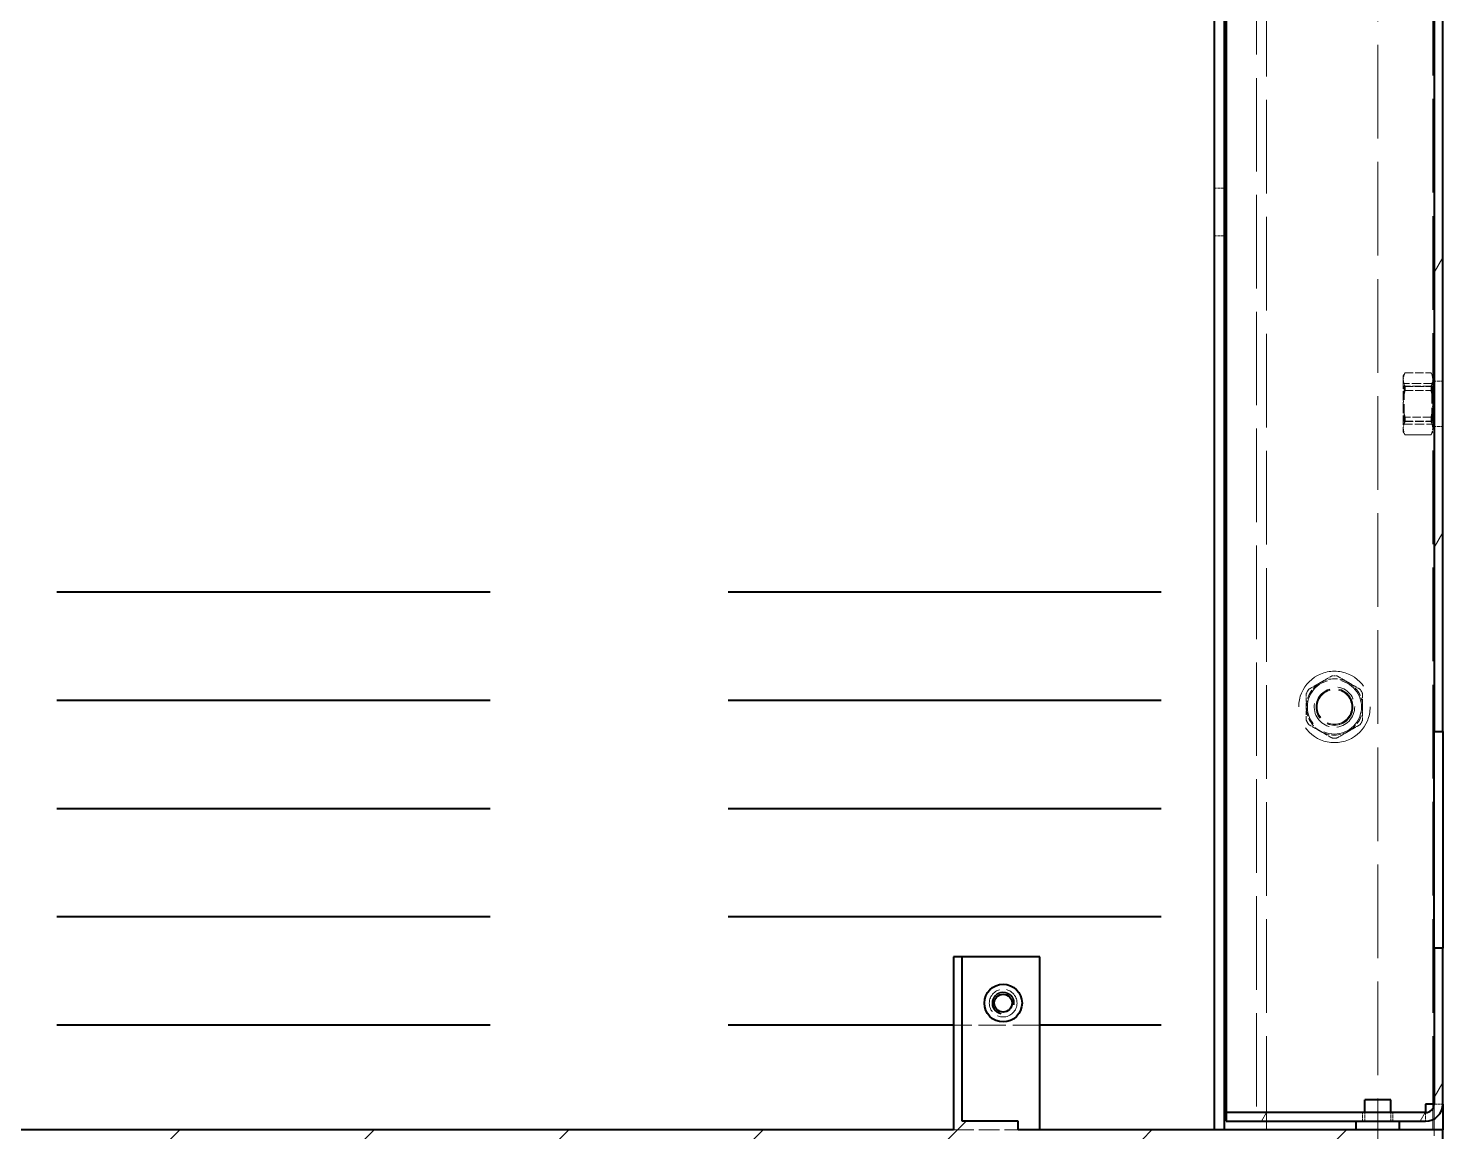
# Model space of a CAD drawing. Header units: millimetres. Extents: x 0 to 51860, y 0 to 5940.
# Drawn here: x 5801.5 to 6128.2, y 1839.9 to 2094.7 of the extents above; entities that cross this region are included whole.
import ezdxf

# ---------------------------------------------------------------- set-up
doc = ezdxf.new("R2010")
doc.units = ezdxf.units.MM
doc.header["$LTSCALE"] = 10
doc.linetypes.add('DASHED', pattern=[0.2067, 0.1654, -0.0413])
for name, color, linetype, lineweight in [('가려진 것(ISO)', 2, 'DASHED', 18), ('가시적인 것(ISO)', 3, 'Continuous', 40), ('가시적인 좁은 것(ISO)', 3, 'Continuous', 35), ('해치(ISO)', 7, 'Continuous', 18)]:
    doc.layers.add(name, color=color, linetype=linetype, lineweight=lineweight)

msp = doc.modelspace()

# ---------------------------------------------------------------- hatches: boundary and pattern name
at = {"layer": '해치(ISO)'}
h = msp.add_hatch(dxfattribs=at)
h.set_pattern_fill('ANSI31', color=256, scale=254, style=0)
h.set_pattern_definition([(45, (0, 0), (-22.45064, 22.45064), [])])
h.paths.add_polyline_path([(6128.1612, 3358.0063), (6043.1612, 3358.0063), (6043.1612, 3355.7063), (6128.1612, 3355.7063)])
h.paths.add_polyline_path([(5363.1612, 3358.0063), (5328.1612, 3358.0063), (5278.1612, 3358.0063), (5278.1612, 3355.7063), (5363.1612, 3355.7063)])
h.paths.add_polyline_path([(5278.1612, 1808.0063), (5378.1612, 1808.0063), (5378.1612, 1838.0063), (5419.9067, 1838.0063), (5419.9067, 1840.3063), (5278.1612, 1840.3063)])
h.paths.add_polyline_path([(5280.4612, 1838.0063), (5375.8612, 1838.0063), (5375.8612, 1810.3063), (5280.4612, 1810.3063)], flags=0)
h.paths.add_polyline_path([(6028.1612, 1808.0063), (6128.1612, 1808.0063), (6128.1612, 1840.3063), (6030.1612, 1840.3063), (6030.1612, 1842.3063), (6017.1612, 1842.3063), (6017.1612, 1880.3063), (6015.1612, 1880.3063), (6015.1612, 1840.3063), (5723.7612, 1840.3063), (5723.7612, 1880.3063), (5721.7612, 1880.3063), (5721.7612, 1842.3063), (5708.7612, 1842.3063), (5708.7612, 1840.3063), (5486.4157, 1840.3063), (5486.4157, 1838.0063), (6028.1612, 1838.0063)])
h.paths.add_polyline_path([(6030.4612, 1810.3063), (6030.4612, 1838.0063), (6125.8612, 1838.0063), (6125.8612, 1810.3063)], flags=0)
h = msp.add_hatch(dxfattribs=at)
h.set_pattern_fill('ANSI31', color=256, scale=254, angle=14.999978, style=0)
h.set_pattern_definition([(60, (0, 0), (-27.4963, 15.87501), [])])
edge = h.paths.add_edge_path()
edge.add_line((6078.1612, 3351.7063), (6124.1612, 3351.7063))
edge.add_ellipse((6124.1612, 3349.7063), major_axis=(0, 2), ratio=1, start_angle=270, end_angle=360, ccw=False)
edge.add_line((6126.1612, 3349.7063), (6126.1612, 3308.7063))
edge.add_line((6126.1612, 3308.7063), (6128.1612, 3308.7063))
edge.add_line((6128.1612, 3308.7063), (6128.1612, 3349.7063))
edge.add_ellipse((6124.1612, 3349.7063), major_axis=(4, 0), ratio=1, start_angle=0, end_angle=90)
edge.add_line((6124.1612, 3353.7063), (6078.1612, 3353.7063))
edge.add_line((6078.1612, 3353.7063), (6078.1612, 3351.7063))
h.paths.add_polyline_path([(6126.1612, 2249.0063), (6106.1612, 2249.0063), (6106.1612, 2147.0063), (6126.1612, 2147.0063), (6126.1612, 1932.3063), (6128.1612, 1932.3063), (6128.1612, 3278.7063), (6126.1612, 3278.7063), (6126.1612, 3049.0063), (6106.1612, 3049.0063), (6106.1612, 2947.0063), (6126.1612, 2947.0063)])
h.paths.add_polyline_path([(6126.1612, 2949.0063), (6108.1612, 2949.0063), (6108.1612, 3047.0063), (6126.1612, 3047.0063)], flags=0)
h.paths.add_polyline_path([(6126.1612, 2247.0063), (6126.1612, 2149.0063), (6108.1612, 2149.0063), (6108.1612, 2247.0063)], flags=0)
edge = h.paths.add_edge_path()
edge.add_line((6078.1612, 1842.3063), (6124.1612, 1842.3063))
edge.add_ellipse((6124.1612, 1846.3063), major_axis=(0, -4), ratio=1, start_angle=0, end_angle=90)
edge.add_line((6128.1612, 1846.3063), (6128.1612, 1882.3063))
edge.add_line((6128.1612, 1882.3063), (6126.1612, 1882.3063))
edge.add_line((6126.1612, 1882.3063), (6126.1612, 1846.3063))
edge.add_ellipse((6124.1612, 1846.3063), major_axis=(2, 0), ratio=1, start_angle=270, end_angle=360, ccw=False)
edge.add_line((6124.1612, 1844.3063), (6078.1612, 1844.3063))
edge.add_line((6078.1612, 1844.3063), (6078.1612, 1842.3063))

# ---------------------------------------------------------------- linework, layer by layer
at = {"layer": '가려진 것(ISO)', "ltscale": 13.091783}
msp.add_line((6125.8612, 1840.3063), (6125.8612, 3355.7063), dxfattribs=at)
at = {"layer": '가려진 것(ISO)', "ltscale": 13.08117}
msp.add_line((6113.1612, 1825.9205), (6113.1612, 3340.0921), dxfattribs=at)
at = {"layer": '가려진 것(ISO)', "ltscale": 13.080002}
msp.add_line((6087.4612, 1840.3063), (6087.4612, 3327.3063), dxfattribs=at)
at = {"layer": '가려진 것(ISO)', "ltscale": 13.059771}
msp.add_line((6085.1612, 3325.0063), (6085.1612, 1840.3063), dxfattribs=at)
at = {"layer": '가려진 것(ISO)', "ltscale": 0.43798}
for p, q in [((6077.7612, 2057.8063), (6075.4612, 2057.8063)), ((6077.7612, 2046.8063), (6075.4612, 2046.8063)), ((6125.8612, 2013.2563), (6128.1612, 2013.2563)), ((6125.8612, 2002.7563), (6128.1612, 2002.7563))]:
    msp.add_line(p, q, dxfattribs=at)
at = {"layer": '가려진 것(ISO)', "ltscale": 0.151714}
for p, q in [((6119.0612, 2014.5063), (6119.4597, 2015.1965)), ((6125.8612, 2014.5063), (6125.4627, 2015.1965)), ((6119.0612, 2001.5063), (6119.4597, 2000.816)), ((6125.8612, 2001.5063), (6125.4627, 2000.816))]:
    msp.add_line(p, q, dxfattribs=at)
at = {"layer": '가려진 것(ISO)', "ltscale": 0.648143}
for p, q in [((6119.0612, 2014.5063), (6119.0612, 2013.6354)), ((6119.0612, 2002.3771), (6119.0612, 2001.5063))]:
    msp.add_line(p, q, dxfattribs=at)
at = {"layer": '가려진 것(ISO)', "ltscale": 1.296386}
for p, q in [((6119.0612, 2013.6354), (6119.0612, 2008.0063)), ((6119.0612, 2008.0063), (6119.0612, 2002.3771))]:
    msp.add_line(p, q, dxfattribs=at)
at = {"layer": '가려진 것(ISO)', "ltscale": 1.295094}
for p, q in [((6125.8612, 2012.6828), (6119.0612, 2012.6828)), ((6119.0612, 2003.3298), (6125.8612, 2003.3298))]:
    msp.add_line(p, q, dxfattribs=at)
at = {"layer": '가려진 것(ISO)', "ltscale": 0.053773}
for p, q in [((6119.2612, 2012.0063), (6119.0612, 2012.2063)), ((6125.6612, 2012.0063), (6125.8612, 2012.2063)), ((6119.2612, 2004.0063), (6119.0612, 2003.8063)), ((6125.6612, 2004.0063), (6125.8612, 2003.8063))]:
    msp.add_line(p, q, dxfattribs=at)
at = {"layer": '가려진 것(ISO)', "ltscale": 0.111978}
for p, q in [((6119.4597, 2015.1725), (6119.4597, 2015.1965)), ((6125.4627, 2015.1965), (6125.4627, 2015.1725)), ((6119.4597, 2000.816), (6119.4597, 2000.8401)), ((6125.4627, 2000.8401), (6125.4627, 2000.816))]:
    msp.add_line(p, q, dxfattribs=at)
at = {"layer": '가려진 것(ISO)', "ltscale": 1.14328}
for p, q in [((6119.4597, 2015.1965), (6125.4627, 2015.1965)), ((6119.4597, 2015.1725), (6125.4627, 2015.1725)), ((6125.4627, 2012.0984), (6119.4597, 2012.0984)), ((6119.4597, 2011.0803), (6125.4627, 2011.0803)), ((6125.4627, 2004.9322), (6119.4597, 2004.9322)), ((6119.4597, 2003.9141), (6125.4627, 2003.9141)), ((6125.4627, 2000.8401), (6119.4597, 2000.8401)), ((6119.4597, 2000.816), (6125.4627, 2000.816))]:
    msp.add_line(p, q, dxfattribs=at)
at = {"layer": '가려진 것(ISO)', "ltscale": 0.224057}
for p, q in [((6119.4597, 2011.0803), (6119.4597, 2012.0984)), ((6125.4627, 2012.0984), (6125.4627, 2011.0803)), ((6119.4597, 2003.9141), (6119.4597, 2004.9322)), ((6125.4627, 2004.9322), (6125.4627, 2003.9141))]:
    msp.add_line(p, q, dxfattribs=at)
at = {"layer": '가려진 것(ISO)', "ltscale": 2.393412}
for p, q in [((6119.2612, 2004.0063), (6119.2612, 2012.0063)), ((6125.6612, 2012.0063), (6125.6612, 2004.0063))]:
    msp.add_line(p, q, dxfattribs=at)
at = {"layer": '가려진 것(ISO)', "ltscale": 1.218906}
for p, q in [((6119.2612, 2012.0063), (6125.6612, 2012.0063)), ((6119.2612, 2004.0063), (6125.6612, 2004.0063))]:
    msp.add_line(p, q, dxfattribs=at)
at = {"layer": '가려진 것(ISO)', "ltscale": 3.809293}
msp.add_line((6035.1612, 1864.5063), (6015.1612, 1864.5063), dxfattribs=at)
at = {"layer": '가려진 것(ISO)', "ltscale": 0.380839}
for p, q in [((6126.1612, 1846.3063), (6128.1612, 1846.3063)), ((6109.6612, 1842.3063), (6109.6612, 1844.3063)), ((6110.1612, 1842.3063), (6110.1612, 1844.3063)), ((6116.1612, 1842.3063), (6116.1612, 1844.3063)), ((6116.6612, 1842.3063), (6116.6612, 1844.3063)), ((6124.1612, 1844.3063), (6124.1612, 1842.3063))]:
    msp.add_line(p, q, dxfattribs=at)
at = {"layer": '가려진 것(ISO)', "ltscale": 6.614776}
msp.add_line((6126.1612, 1811.577), (6126.1612, 1846.3063), dxfattribs=at)
at = {"layer": '가려진 것(ISO)', "ltscale": 1.142718}
msp.add_line((6116.1612, 1844.377), (6110.1612, 1844.377), dxfattribs=at)
at = {"layer": '가려진 것(ISO)', "ltscale": 2.856945}
msp.add_line((6015.1612, 1840.3063), (6030.1612, 1840.3063), dxfattribs=at)
at = {"layer": '가려진 것(ISO)', "ltscale": 12.539013}
msp.add_circle((6103.1612, 1938.0063), 8.25, dxfattribs=at)
at = {"layer": '가려진 것(ISO)', "ltscale": 7.479626}
msp.add_circle((6103.1612, 1938.0063), 6.25, dxfattribs=at)
at = {"layer": '가려진 것(ISO)', "ltscale": 5.086114}
msp.add_circle((6103.1612, 1938.0063), 4.25, dxfattribs=at)
at = {"layer": '가려진 것(ISO)', "ltscale": 5.026276}
msp.add_circle((6103.1612, 1938.0063), 4.2, dxfattribs=at)
at = {"layer": '가려진 것(ISO)', "ltscale": 4.786925}
msp.add_circle((6103.1612, 1938.0063), 4, dxfattribs=at)
at = {"layer": '가려진 것(ISO)', "ltscale": 3.82952}
msp.add_circle((6026.6612, 1869.6063), 3.2, dxfattribs=at)
at = {"layer": '가려진 것(ISO)', "ltscale": 1.296386}
for start, end in [(120, 180), (60, 120), (0, 60), (180, 240), (300, 0), (240, 300)]:
    msp.add_arc((6103.1612, 1938.0063), 6.5, start, end, dxfattribs=at)
at = {"layer": '가려진 것(ISO)', "ltscale": 0.224057}
for start, end in [(85.311065, 94.688935), (145.311065, 154.688935), (25.311065, 34.688935), (205.311065, 214.688935), (325.311065, 334.688935), (265.311065, 274.688935)]:
    msp.add_arc((6103.1612, 1938.0063), 7.1903, start, end, dxfattribs=at)
at = {"layer": '가려진 것(ISO)', "ltscale": 4.197372}
msp.add_arc((6103.1612, 1938.0063), 4.6765, 170, 80, dxfattribs=at)
at = {"layer": '가려진 것(ISO)', "ltscale": 0.591794}
for points, weights in [([(6119.4597, 2015.1725), (6119.0612, 2014.3652), (6119.0612, 2013.6354)], [1.01056542855, 1.03161221876, 1]), ([(6119.0612, 2013.6354), (6119.0612, 2012.9057), (6119.4597, 2012.0984)], [1, 1.03161221876, 1.01056542855]), ([(6125.8612, 2013.6354), (6125.8612, 2014.3652), (6125.4627, 2015.1725)], [1, 1.03161221876, 1.01056542855]), ([(6125.4627, 2012.0984), (6125.8612, 2012.9057), (6125.8612, 2013.6354)], [1.01056542855, 1.03161221876, 1]), ([(6119.4597, 2011.0803), (6119.0612, 2009.4658), (6119.0612, 2008.0063)], [1.01056542855, 1.03161221876, 1]), ([(6125.8612, 2008.0063), (6125.8612, 2009.4658), (6125.4627, 2011.0803)], [1, 1.03161221876, 1.01056542855]), ([(6119.0612, 2008.0063), (6119.0612, 2006.5467), (6119.4597, 2004.9322)], [1, 1.03161221876, 1.01056542855]), ([(6125.4627, 2004.9322), (6125.8612, 2006.5467), (6125.8612, 2008.0063)], [1.01056542855, 1.03161221876, 1]), ([(6119.4597, 2003.9141), (6119.0612, 2003.1069), (6119.0612, 2002.3771)], [1.01056542855, 1.03161221876, 1]), ([(6119.0612, 2002.3771), (6119.0612, 2001.6473), (6119.4597, 2000.8401)], [1, 1.03161221876, 1.01056542855]), ([(6125.8612, 2002.3771), (6125.8612, 2003.1069), (6125.4627, 2003.9141)], [1, 1.03161221876, 1.01056542855]), ([(6125.4627, 2000.8401), (6125.8612, 2001.6473), (6125.8612, 2002.3771)], [1.01056542855, 1.03161221876, 1]), ([(6097.249, 1942.0984), (6098.6472, 1942.9057), (6099.9112, 1943.6354)], [1.01056542855, 1.03161221876, 1]), ([(6099.9112, 1943.6354), (6101.1752, 1944.3652), (6102.5734, 1945.1725)], [1, 1.03161221876, 1.01056542855]), ([(6103.749, 1945.1725), (6105.1472, 1944.3652), (6106.4112, 1943.6354)], [1.01056542855, 1.03161221876, 1]), ([(6106.4112, 1943.6354), (6107.6752, 1942.9057), (6109.0734, 1942.0984)], [1, 1.03161221876, 1.01056542855]), ([(6096.6612, 1938.0063), (6096.6612, 1939.4658), (6096.6612, 1941.0803)], [1, 1.03161221876, 1.01056542855]), ([(6109.6612, 1941.0803), (6109.6612, 1939.4658), (6109.6612, 1938.0063)], [1.01056542855, 1.03161221876, 1]), ([(6096.6612, 1934.9322), (6096.6612, 1936.5467), (6096.6612, 1938.0063)], [1.01056542855, 1.03161221876, 1]), ([(6109.6612, 1938.0063), (6109.6612, 1936.5467), (6109.6612, 1934.9322)], [1, 1.03161221876, 1.01056542855]), ([(6099.9112, 1932.3771), (6098.6472, 1933.1069), (6097.249, 1933.9141)], [1, 1.03161221876, 1.01056542855]), ([(6109.0734, 1933.9141), (6107.6752, 1933.1069), (6106.4112, 1932.3771)], [1.01056542855, 1.03161221876, 1]), ([(6102.5734, 1930.8401), (6101.1752, 1931.6473), (6099.9112, 1932.3771)], [1.01056542855, 1.03161221876, 1]), ([(6106.4112, 1932.3771), (6105.1472, 1931.6473), (6103.749, 1930.8401)], [1, 1.03161221876, 1.01056542855])]:
    msp.add_rational_spline(points, weights, degree=2, dxfattribs=at)
at = {"layer": '가시적인 것(ISO)'}
for p, q in [((6075.4612, 1840.3063), (6075.4612, 3355.7063)), ((6077.7612, 1840.3063), (6077.7612, 3355.7063)), ((6128.1612, 1932.3063), (6128.1612, 3278.7063)), ((6078.1612, 2666.516), (6078.1612, 1844.377)), ((6126.1612, 2147.0063), (6126.1612, 1932.3063)), ((5908.1612, 1964.5063), (5808.1612, 1964.5063)), ((6063.1612, 1964.5063), (5963.1612, 1964.5063)), ((5908.1612, 1939.5063), (5808.1612, 1939.5063)), ((6063.1612, 1939.5063), (5963.1612, 1939.5063)), ((6126.1612, 1932.3063), (6128.1612, 1932.3063)), ((6126.1612, 1882.3063), (6126.1612, 1932.3063)), ((6128.1612, 1932.3063), (6128.1612, 1882.3063)), ((5908.1612, 1914.5063), (5808.1612, 1914.5063)), ((6063.1612, 1914.5063), (5963.1612, 1914.5063)), ((5908.1612, 1889.5063), (5808.1612, 1889.5063)), ((6063.1612, 1889.5063), (5963.1612, 1889.5063)), ((6128.1612, 1882.3063), (6126.1612, 1882.3063)), ((6126.1612, 1882.3063), (6126.1612, 1846.3063)), ((6128.1612, 1846.3063), (6128.1612, 1882.3063)), ((6017.1612, 1880.3063), (6015.1612, 1880.3063)), ((6015.1612, 1880.3063), (6015.1612, 1840.3063)), ((6017.1612, 1842.3063), (6017.1612, 1880.3063)), ((6035.1612, 1880.3063), (6017.1612, 1880.3063)), ((6035.1612, 1840.3063), (6035.1612, 1880.3063)), ((5908.1612, 1864.5063), (5808.1612, 1864.5063)), ((6015.1612, 1864.5063), (5963.1612, 1864.5063)), ((6063.1612, 1864.5063), (6035.1612, 1864.5063)), ((6116.1612, 1847.3063), (6110.1612, 1847.3063)), ((6110.1612, 1844.3063), (6110.1612, 1847.3063)), ((6116.1612, 1844.3063), (6116.1612, 1847.3063)), ((6126.1612, 1846.3063), (6124.1612, 1846.3063)), ((6124.1612, 1846.3063), (6124.1612, 1844.377)), ((6128.1612, 1846.3063), (6128.1612, 1840.3063)), ((6030.1612, 1842.3063), (6017.1612, 1842.3063)), ((6030.1612, 1840.3063), (6030.1612, 1842.3063)), ((6110.1612, 1844.377), (6078.1612, 1844.377)), ((6124.1612, 1844.3063), (6078.1612, 1844.3063)), ((6078.1612, 1844.3063), (6078.1612, 1842.3063)), ((6078.1612, 1842.3063), (6124.1612, 1842.3063)), ((6108.1612, 1840.3063), (6108.1612, 1842.3063)), ((6124.1612, 1844.377), (6116.1612, 1844.377)), ((6118.1612, 1840.3063), (6118.1612, 1842.3063)), ((6015.1612, 1840.3063), (5723.7612, 1840.3063)), ((6128.1612, 1840.3063), (6030.1612, 1840.3063)), ((6128.1612, 1808.0063), (6128.1612, 1840.3063))]:
    msp.add_line(p, q, dxfattribs=at)
for radius in [4.35, 2.067]:
    msp.add_circle((6026.6612, 1869.6063), radius, dxfattribs=at)
for radius in [4, 2]:
    msp.add_arc((6124.1612, 1846.3063), radius, 270, 0, dxfattribs=at)
at = {"layer": '가시적인 좁은 것(ISO)'}
msp.add_arc((6026.6612, 1869.6063), 2.5, 350, 260, dxfattribs=at)

doc.saveas('drawing.dxf')
